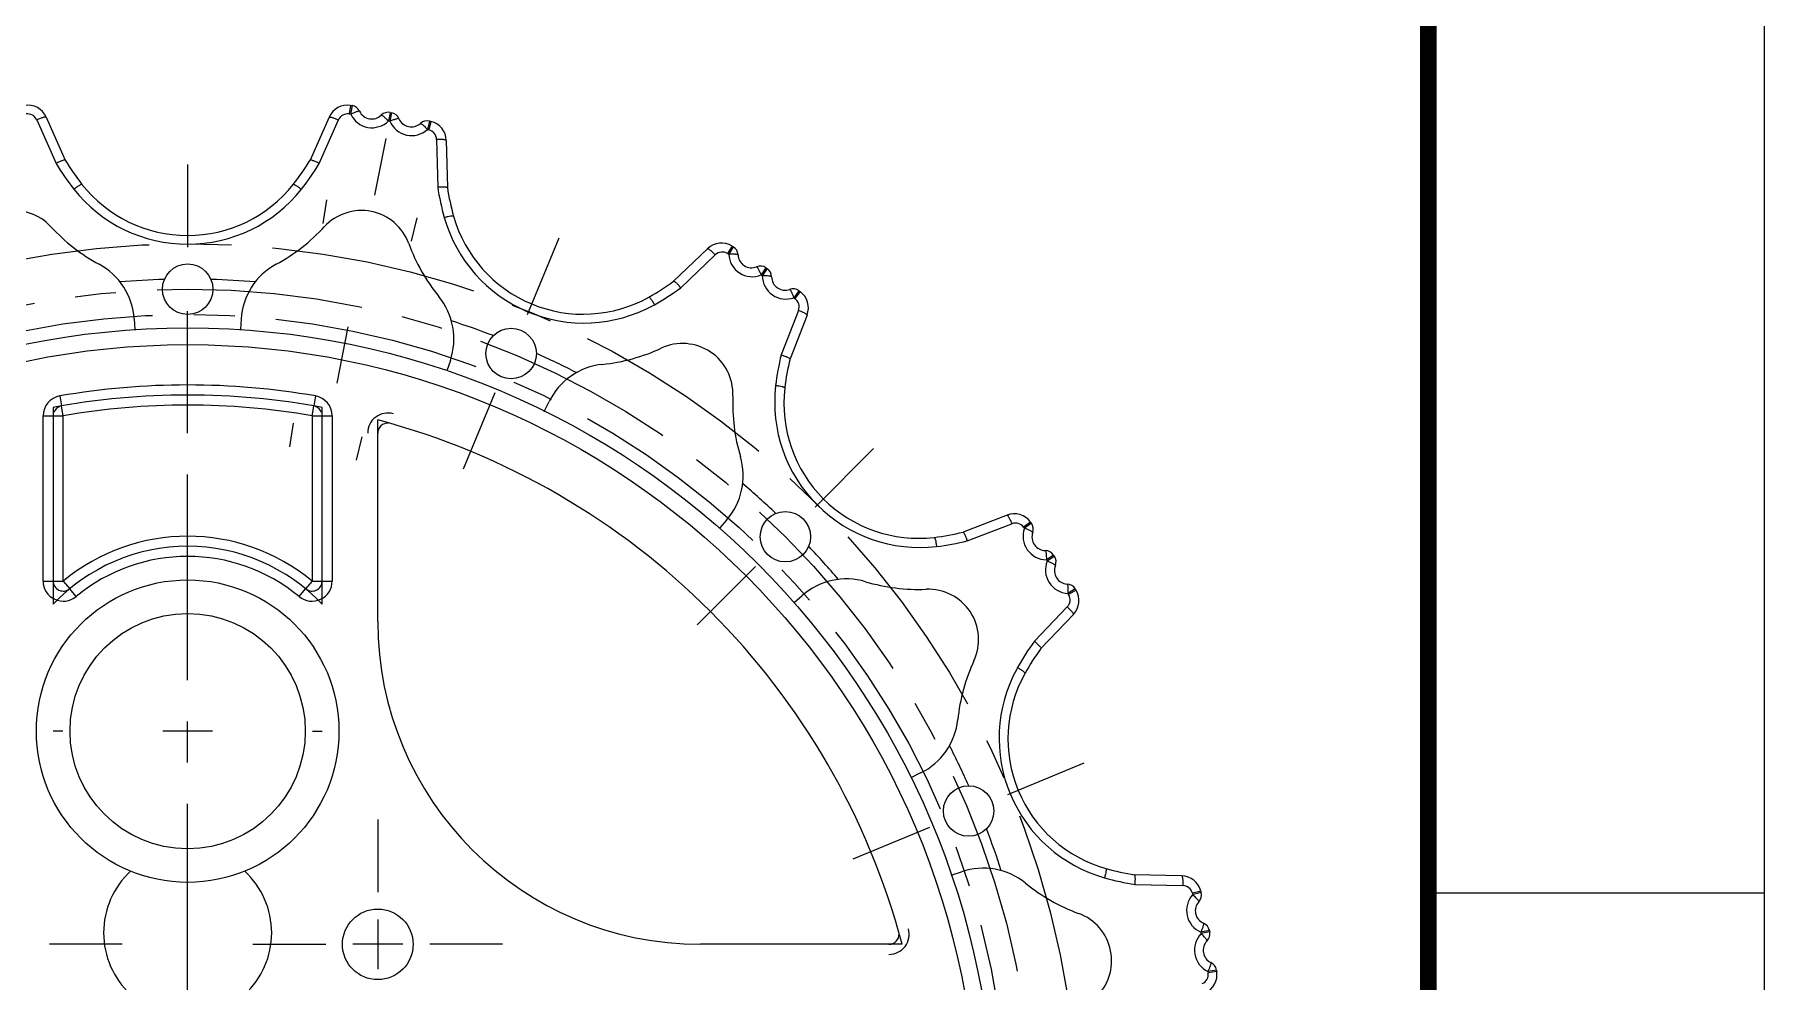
# Model space of a CAD drawing. Header units: millimetres. Extents: x 0 to 297, y 0 to 210.
# Drawn here: x 245.5 to 297, y 102.4 to 130.5 of the extents above; entities that cross this region are included whole.
import ezdxf

# ---------------------------------------------------------------- set-up
doc = ezdxf.new("R2010")
doc.units = ezdxf.units.MM
doc.header["$LTSCALE"] = 16.335
doc.linetypes.add('CENTER', pattern=[0.6, 0.375, -0.075, 0.075, -0.075])
doc.layers.get('0').update_dxf_attribs({"linetype": 'CONTINUOUS'})
for name, color, linetype in [('02___PRT_ALL_AXES', 7, 'CONTINUOUS'), ('3_ALL_AXES', 7, 'CONTINUOUS'), ('MEMBER', 7, 'CONTINUOUS')]:
    doc.layers.add(name, color=color, linetype=linetype)

msp = doc.modelspace()

# ---------------------------------------------------------------- linework, layer by layer
at = {"color": 7, "linetype": 'Continuous'}
for p, q in [((297, 0), (297, 210)), ((287, 105), (297, 105))]:
    msp.add_line(p, q, dxfattribs=at)
at = {"color": 7, "linetype": 'Continuous', "const_width": 0.5}
msp.add_lwpolyline([(287, 10), (287, 200)], dxfattribs=at)
at = {"layer": '02___PRT_ALL_AXES', "color": 7, "linetype": 'CENTER'}
for p, q in [((250.0876, 101.5243), (250.0876, 122.3118)), ((246.3751, 109.8118), (246.0876, 109.8118)), ((253.8001, 109.8118), (254.0876, 109.8118)), ((255.7445, 107.1812), (255.7445, 105.0187)), ((248.1432, 103.4687), (245.9807, 103.4687)), ((252.032, 103.4687), (254.1945, 103.4687)), ((259.457, 103.4687), (257.2945, 103.4687))]:
    msp.add_line(p, q, dxfattribs=at)
at = {"layer": '02___PRT_ALL_AXES', "color": 7, "linetype": 'Continuous'}
for p, q in [((250.8301, 109.8118), (249.3451, 109.8118)), ((255.7445, 104.2112), (255.7445, 102.7262)), ((256.487, 103.4687), (255.002, 103.4687))]:
    msp.add_line(p, q, dxfattribs=at)
at = {"layer": '3_ALL_AXES', "color": 7, "linetype": 'CENTER'}
for p, q in [((255.9818, 127.4438), (255.6477, 125.7642)), ((250.0876, 126.6743), (250.0876, 124.2118)), ((254.2193, 125.6174), (254.1146, 124.9127)), ((256.9111, 125.082), (256.7381, 124.3908)), ((261.1328, 124.4773), (260.1904, 122.2023)), ((250.0876, 119.2493), (250.0876, 121.7118)), ((254.5332, 120.1615), (254.8673, 121.8411)), ((258.2914, 117.6175), (259.2337, 119.8926)), ((253.128, 118.2731), (253.2327, 118.9778)), ((255.1088, 117.8791), (255.2817, 118.5702)), ((270.4965, 118.2207), (268.7552, 116.4795)), ((265.2462, 112.9704), (266.9875, 114.7117)), ((276.7531, 108.857), (274.478, 107.9147)), ((269.8933, 106.0156), (272.1683, 106.958))]:
    msp.add_line(p, q, dxfattribs=at)
for radius in [26.5, 25.15, 24.3984]:
    msp.add_circle((250.0876, 97.8118), radius, dxfattribs=at)
at = {"layer": 'MEMBER', "color": 7, "linetype": 'Continuous'}
for p, q in [((254.9379, 128.4301), (254.8974, 128.175)), ((254.8974, 128.175), (254.9387, 128.1684)), ((254.9379, 128.4301), (254.9795, 128.4234)), ((254.9465, 128.22), (254.9387, 128.1684)), ((254.9795, 128.4234), (254.9465, 128.22)), ((254.9619, 128.3131), (254.9465, 128.22)), ((256.114, 128.2204), (256.0638, 127.9671)), ((256.1568, 128.2119), (256.1062, 127.9587)), ((256.114, 128.2204), (256.1568, 128.2119)), ((245.5995, 128), (246.173, 126.703)), ((245.8801, 128.0799), (246.4454, 126.8001)), ((254.2951, 128.0799), (253.7298, 126.8001)), ((254.0022, 126.703), (254.5757, 128)), ((256.0638, 127.9671), (256.1062, 127.9587)), ((257.2827, 127.9653), (257.2227, 127.7141)), ((257.2227, 127.7141), (257.2633, 127.7044)), ((257.3236, 127.9555), (257.2633, 127.7044)), ((257.3236, 127.9555), (257.2827, 127.9653)), ((257.4936, 127.4196), (257.5271, 126.0018)), ((257.7834, 127.386), (257.816, 125.9874)), ((265.5579, 124.1657), (264.5459, 123.1997)), ((266.2857, 124.2433), (266.1508, 124.0231)), ((266.3216, 124.2212), (266.1864, 124.0012)), ((266.2857, 124.2433), (266.3216, 124.2212)), ((264.7604, 123.0057), (265.7866, 123.9845)), ((266.1508, 124.0231), (266.1864, 124.0012)), ((267.2922, 123.5995), (267.1488, 123.3847)), ((267.3284, 123.5753), (267.1847, 123.3607)), ((267.2922, 123.5995), (267.3284, 123.5753)), ((267.1488, 123.3847), (267.1847, 123.3607)), ((268.2742, 122.9166), (268.1227, 122.7074)), ((268.1227, 122.7074), (268.1565, 122.6829)), ((268.3083, 122.8918), (268.1565, 122.6829)), ((268.2742, 122.9166), (268.3083, 122.8918)), ((248.4972, 122.076), (248.5181, 121.7582)), ((251.678, 122.076), (251.6571, 121.7582)), ((268.2603, 122.3316), (267.7487, 121.009)), ((268.5152, 122.1898), (268.01, 120.8851)), ((257.9038, 120.8376), (257.7992, 120.5294)), ((246.0876, 119.4452), (246.0876, 113.5868)), ((246.2853, 119.7853), (246.3364, 119.4897)), ((246.3876, 119.1941), (246.3375, 119.4835)), ((253.7876, 119.1941), (253.8381, 119.4834)), ((253.8899, 119.7853), (253.8388, 119.4897)), ((254.0876, 113.5868), (254.0876, 119.4452)), ((260.6974, 119.3264), (260.8424, 119.6204)), ((245.7876, 114.2784), (245.7876, 119.1941)), ((245.7876, 119.1941), (246.3876, 119.1941)), ((246.3876, 114.2784), (246.3876, 119.1941)), ((253.7876, 119.1941), (253.7876, 114.2784)), ((253.7876, 119.1941), (254.3876, 119.1941)), ((254.3876, 119.1941), (254.3876, 114.2784)), ((255.7445, 113.0721), (255.7445, 119.0721)), ((266.1204, 116.0938), (265.9119, 115.856)), ((274.4655, 116.2394), (273.1609, 115.7342)), ((273.2847, 115.4729), (274.6074, 115.9845)), ((275.1676, 116.0325), (274.9587, 115.8808)), ((274.9587, 115.8808), (274.9832, 115.8469)), ((275.1923, 115.9984), (274.9832, 115.8469)), ((275.1676, 116.0325), (275.1923, 115.9984)), ((275.8511, 115.0526), (275.6364, 114.909)), ((275.6364, 114.909), (275.6604, 114.8731)), ((275.8752, 115.0164), (275.6604, 114.8731)), ((275.8752, 115.0164), (275.8511, 115.0526)), ((245.7876, 114.2784), (246.3876, 114.2784)), ((246.3876, 114.2784), (246.579, 114.0474)), ((253.7876, 114.2784), (253.5962, 114.0474)), ((253.7876, 114.2784), (254.3876, 114.2784)), ((246.7704, 113.8163), (246.5823, 114.0434)), ((253.4048, 113.8163), (253.5929, 114.0434)), ((268.1318, 113.6361), (268.3695, 113.8447)), ((276.497, 114.0459), (276.277, 113.9106)), ((276.277, 113.9106), (276.2988, 113.875)), ((276.519, 114.01), (276.2988, 113.875)), ((276.519, 114.01), (276.497, 114.0459)), ((276.2603, 113.5108), (275.2815, 112.4846)), ((276.4415, 113.2822), (275.4755, 112.2702)), ((271.8962, 108.5667), (271.6022, 108.4217)), ((272.8052, 105.5234), (273.1134, 105.6281)), ((279.6618, 105.5077), (278.2631, 105.5402)), ((278.2776, 105.2514), (279.6953, 105.2179)), ((280.2313, 105.0479), (279.9801, 104.9876)), ((280.2411, 105.0069), (280.0405, 104.9595)), ((280.2313, 105.0479), (280.2411, 105.0069)), ((279.9801, 104.9876), (279.9899, 104.947)), ((280.0405, 104.9595), (279.9899, 104.947)), ((280.1324, 104.9809), (280.0405, 104.9595)), ((271.3479, 103.4687), (265.3479, 103.4687)), ((280.4877, 103.881), (280.2344, 103.8304)), ((280.2344, 103.8304), (280.2429, 103.7881)), ((280.2939, 103.7986), (280.2429, 103.7881)), ((280.4962, 103.8383), (280.2939, 103.7986)), ((280.3866, 103.8165), (280.2939, 103.7986)), ((280.4877, 103.881), (280.4962, 103.8383)), ((280.6992, 102.7037), (280.4442, 102.663)), ((280.4442, 102.663), (280.4507, 102.6217)), ((280.7058, 102.6621), (280.4507, 102.6217)), ((280.6992, 102.7037), (280.7058, 102.6621))]:
    msp.add_line(p, q, dxfattribs=at)
for centre, radius in [((250.0876, 122.9618), 0.75), ((250.0876, 97.8118), 24), ((259.7121, 121.0474), 0.75), ((250.0876, 97.8118), 23.5), ((267.8713, 115.5956), 0.75), ((250.0876, 109.8118), 4.5), ((250.0876, 109.8118), 3.5), ((273.3232, 107.4363), 0.75), ((255.7445, 103.4687), 1.05)]:
    msp.add_circle(centre, radius, dxfattribs=at)
for centre, radius, start, end in [((245.3312, 127.8374), 0.6, 23.833, 99.00148), ((245.3249, 127.8784), 0.3003, 23.88342, 99.02639), ((254.844, 127.8374), 0.6, 80.99852, 156.167), ((254.8503, 127.8784), 0.3003, 80.97362, 156.11656), ((255.5729, 128.4682), 0.7015, 205.2978, 314.41297), ((254.9321, 128.1272), 0.3, 25.23624, 80.92067), ((255.5653, 128.4256), 0.4, 205.23624, 314.47467), ((256.0557, 127.9262), 0.3, 78.79024, 134.47467), ((256.098, 127.9177), 0.3, 23.02533, 78.70976), ((254.3239, 126.2284), 2.4598, 44.97946, 46.25915), ((256.7515, 128.2338), 0.7015, 203.08689, 312.20206), ((256.7422, 128.1915), 0.4, 203.02533, 312.26376), ((257.213, 127.6735), 0.3, 76.57933, 132.26376), ((255.417, 126.0438), 2.4598, 42.76855, 44.04824), ((257.1934, 127.4123), 0.3003, 1.38342, 76.52639), ((257.1836, 127.3721), 0.6, 1.333, 76.50148), ((252.4004, 130.4465), 7.266, 211.01139, 218.36713), ((252.4065, 130.4004), 6.964, 211.12996, 218.333), ((247.7687, 130.4004), 6.964, 321.667, 328.87005), ((247.7764, 130.4454), 7.264, 321.63135, 328.98866), ((247.7828, 130.4411), 7.2564, 327.71863, 328.99276), ((250.0876, 128.6192), 4.3186, 218.40559, 321.59441), ((250.0876, 128.5668), 4.0077, 218.333, 321.667), ((264.7131, 127.0772), 7.266, 188.5114, 195.86713), ((264.7011, 127.0323), 6.964, 188.62996, 195.833), ((244.9177, 123.8027), 1.5, 42.66128, 159.83872), ((255.2575, 123.8027), 1.5, 20.16128, 137.33872), ((261.8771, 126.2742), 4.3187, 195.90679, 298.4766), ((261.857, 126.2257), 4.0077, 195.833, 299.167), ((250.0876, 128.5668), 5.5303, 222.66128, 241.56122), ((250.0876, 128.5668), 5.5303, 298.43878, 317.33872), ((261.857, 126.2257), 5.5303, 200.16128, 219.06122), ((265.9722, 123.7317), 0.6, 58.49852, 133.667), ((265.9937, 123.7671), 0.3003, 58.47362, 133.61656), ((266.1645, 123.9657), 0.3, 2.73624, 58.42067), ((246.5015, 121.9452), 2, 3.75, 61.56122), ((253.6737, 121.9452), 2, 118.43878, 176.25), ((266.8871, 124.0355), 0.7015, 182.7978, 291.91297), ((266.8637, 123.9991), 0.4, 182.73624, 291.97467), ((267.1257, 123.3499), 0.3, 56.29024, 111.97467), ((267.1615, 123.326), 0.3, 0.52533, 56.20976), ((250.0876, 97.8118), 25.4489, 91.55787, 94.538), ((250.0876, 97.8118), 25.4489, 85.462, 88.44213), ((260.4163, 128.8072), 6.964, 299.167, 306.37005), ((260.4396, 128.8473), 7.2659, 299.13282, 306.48866), ((267.8862, 123.3679), 0.7015, 180.58689, 289.70206), ((267.8615, 123.3324), 0.4, 180.52533, 289.76376), ((256.0099, 121.4805), 2, 341.25, 39.06122), ((261.8851, 126.2545), 4.2974, 298.50921, 299.12868), ((268.0982, 122.6736), 0.3, 54.07933, 109.76376), ((267.9801, 122.4398), 0.3003, 338.88342, 54.02639), ((267.9556, 122.4064), 0.6, 338.833, 54.00148), ((250.0876, 97.8118), 25.4489, 69.05787, 72.038), ((250.0876, 97.8118), 25.4489, 62.962, 65.94213), ((261.857, 126.2257), 5.5303, 275.93878, 294.83872), ((264.8102, 119.8458), 1.5, 357.66128, 114.83872), ((274.7992, 119.2526), 7.266, 166.01139, 173.36713), ((262.6362, 118.7359), 2, 95.93878, 153.75), ((274.7709, 119.2157), 6.964, 166.12996, 173.333), ((250.0876, 97.8118), 22.3, 80.18271, 99.81729), ((271.8717, 119.596), 4.3186, 173.40589, 276.59411), ((271.8347, 119.5589), 4.0077, 173.333, 276.667), ((246.3876, 119.1941), 0.6, 99.81729, 180), ((250.0876, 97.8118), 22, 79.52432, 100.47568), ((246.3876, 119.1941), 0.3, 110.32887, 159.95436), ((250.0876, 97.8118), 21.7, 80.18271, 99.81729), ((253.7876, 119.1941), 0.6, 0, 80.18271), ((253.7876, 119.1941), 0.3, 20.04571, 69.67114), ((271.8347, 119.5589), 5.5303, 177.66128, 196.56122), ((256.0445, 118.6782), 0.6, 74.06722, 180), ((250.0876, 97.8118), 22, 14.89982, 75.10018), ((256.0445, 118.6782), 0.3, 87.03519, 180), ((264.6167, 117.4125), 2, 318.75, 16.56122), ((250.0876, 97.8118), 25.4489, 46.55787, 49.538), ((274.6822, 115.6799), 0.6, 35.99852, 111.167), ((274.7156, 115.7043), 0.3003, 35.97362, 111.11656), ((275.6436, 115.6104), 0.7015, 160.2978, 269.41297), ((274.9494, 115.8224), 0.3, 340.23624, 35.92067), ((250.0876, 109.8118), 5.5, 43.34176, 136.65824), ((250.0876, 109.8118), 5.8, 50.36229, 129.63771), ((250.0876, 97.8118), 25.4489, 40.462, 43.44213), ((271.4914, 122.4952), 6.964, 276.667, 283.87005), ((271.5284, 122.5234), 7.2659, 276.63283, 283.98865), ((275.6081, 115.5857), 0.4, 160.23624, 269.47467), ((250.0876, 109.8118), 5.2, 50.36229, 129.63771), ((275.6017, 114.8858), 0.3, 33.79024, 89.47467), ((276.3112, 114.6113), 0.7015, 158.08689, 267.20206), ((275.6257, 114.8499), 0.3, 338.02533, 33.70976), ((246.3876, 114.2784), 0.6, 180, 309.63771), ((246.3876, 114.2784), 0.3, 180, 309.63771), ((253.7876, 114.2784), 0.6, 230.36229, 360), ((253.7876, 114.2784), 0.3, 230.36229, 360), ((269.6882, 112.341), 2, 73.43878, 131.25), ((271.8347, 119.5589), 5.5303, 253.43878, 272.33872), ((276.2748, 114.588), 0.4, 158.02533, 267.26376), ((272.1215, 112.5345), 1.5, 335.16128, 92.33872), ((276.2414, 113.8888), 0.3, 31.57933, 87.26376), ((276.0428, 113.718), 0.3003, 316.38342, 31.52639), ((276.0075, 113.6965), 0.6, 316.333, 31.50148), ((265.3479, 113.0721), 9.6034, 180, 270), ((281.1232, 108.1638), 7.2661, 143.51142, 150.8671), ((281.0829, 108.1405), 6.964, 143.62996, 150.833), ((278.5015, 109.5813), 5.5303, 155.16128, 174.06122), ((278.5281, 109.6105), 4.2949, 150.87181, 151.51001), ((278.55, 109.6014), 4.3187, 151.54153, 254.09332), ((278.5015, 109.5813), 4.0077, 150.833, 254.167), ((271.0116, 110.3604), 2, 296.25, 354.06122), ((250.0876, 97.8118), 25.4489, 24.05787, 27.038), ((250.0876, 97.8118), 25.4489, 17.962, 20.94213), ((250.0876, 103.8118), 2.5, 132.83343, 227.16657), ((250.0876, 103.8118), 2.5, 312.83343, 47.16657), ((273.7563, 103.7342), 2, 50.93878, 108.75), ((279.3081, 112.4254), 6.964, 254.167, 261.37005), ((279.6478, 104.9078), 0.6, 13.49852, 88.667), ((278.5015, 109.5813), 5.5303, 230.93878, 249.83872), ((279.353, 112.4373), 7.2659, 254.13282, 261.48866), ((279.6881, 104.9176), 0.3003, 13.47362, 88.61656), ((279.9492, 104.9373), 0.3, 317.73624, 13.42067), ((280.5095, 104.4757), 0.7015, 137.7978, 246.91297), ((278.3266, 103.1487), 2.4496, 45.94856, 47.23355), ((280.4673, 104.4665), 0.4, 137.73624, 246.97467), ((276.0784, 102.9817), 1.5, 312.66128, 69.83872), ((280.1935, 103.8223), 0.3, 11.29024, 66.97467), ((270.954, 103.7687), 0.6, 270, 15.93278), ((270.954, 103.7687), 0.3, 270, 2.96481), ((280.7439, 103.2972), 0.7015, 135.58689, 244.70206), ((278.5114, 102.0553), 2.4496, 43.73766, 45.02265), ((280.7014, 103.2896), 0.4, 135.52533, 244.76376), ((280.2019, 103.78), 0.3, 315.52533, 11.20976), ((280.1541, 102.5746), 0.3003, 293.88342, 9.02639), ((280.1132, 102.5682), 0.6, 293.833, 9.00148), ((280.403, 102.6564), 0.3, 9.07933, 64.76376)]:
    msp.add_arc(centre, radius, start, end, dxfattribs=at)
for points, knots in [([(255.2035, 128.2551), (255.2023, 128.2576), (255.1925, 128.2598), (255.1767, 128.2575), (255.1512, 128.2519), (255.1038, 128.2371), (255.0314, 128.2097), (254.9712, 128.1834), (254.9387, 128.1684)], [0, 0, 0, 0, 0.0293107, 0.088236, 0.1796533, 0.3012408, 0.6191903, 1, 1, 1, 1]), ([(245.8801, 128.0799), (245.8788, 128.0828), (245.8685, 128.0862), (245.8511, 128.0848), (245.8239, 128.0803), (245.7733, 128.0668), (245.6969, 128.0406), (245.6335, 128.0148), (245.5995, 128)], [0, 0, 0, 0, 0.0318767, 0.0922613, 0.1844249, 0.306624, 0.624422, 1, 1, 1, 1]), ([(254.2951, 128.0799), (254.2964, 128.0828), (254.3067, 128.0862), (254.3241, 128.0848), (254.3513, 128.0803), (254.4019, 128.0668), (254.4783, 128.0406), (254.5417, 128.0148), (254.5757, 128)], [0, 0, 0, 0, 0.0318765, 0.0922611, 0.1844247, 0.306624, 0.6244221, 1, 1, 1, 1]), ([(255.8455, 128.1402), (255.8469, 128.1415), (255.8528, 128.1419), (255.868, 128.1357), (255.8808, 128.1274), (255.8903, 128.1208)], [0, 0, 0, 0, 0.1114397, 0.3070582, 1, 1, 1, 1]), ([(255.8903, 128.1208), (255.9174, 128.1017), (255.9765, 128.0515), (256.0326, 127.9983), (256.0638, 127.9671)], [0, 0, 0, 0, 0.428768, 1, 1, 1, 1]), ([(256.3741, 128.0351), (256.373, 128.0376), (256.3633, 128.0402), (256.3474, 128.0385), (256.3218, 128.0339), (256.2738, 128.0209), (256.2004, 127.9963), (256.1393, 127.9724), (256.1062, 127.9587)], [0, 0, 0, 0, 0.0293107, 0.088236, 0.1796533, 0.3012408, 0.6191903, 1, 1, 1, 1]), ([(257.0113, 127.8955), (257.0126, 127.8968), (257.0186, 127.8969), (257.0336, 127.8901), (257.046, 127.8814), (257.0552, 127.8743)], [0, 0, 0, 0, 0.1114397, 0.3070582, 1, 1, 1, 1]), ([(257.0552, 127.8743), (257.0816, 127.8543), (257.1387, 127.8018), (257.1927, 127.7465), (257.2227, 127.7141)], [0, 0, 0, 0, 0.428768, 1, 1, 1, 1]), ([(257.7834, 127.386), (257.7833, 127.3892), (257.7752, 127.3962), (257.7585, 127.4017), (257.7317, 127.4079), (257.6798, 127.4148), (257.5992, 127.4198), (257.5307, 127.4202), (257.4936, 127.4196)], [0, 0, 0, 0, 0.0318767, 0.0922613, 0.1844249, 0.306624, 0.624422, 1, 1, 1, 1]), ([(246.4454, 126.8001), (246.4437, 126.8029), (246.4333, 126.8054), (246.4158, 126.8028), (246.3893, 126.7963), (246.3402, 126.7797), (246.2665, 126.7491), (246.2057, 126.7196), (246.173, 126.703)], [0, 0, 0, 0, 0.0328056, 0.0939283, 0.1866792, 0.3088066, 0.6251048, 1, 1, 1, 1]), ([(254.0022, 126.703), (253.9695, 126.7196), (253.9086, 126.7491), (253.835, 126.7797), (253.7859, 126.7963), (253.7594, 126.8028), (253.7419, 126.8054), (253.7315, 126.8029), (253.7298, 126.8001)], [0, 0, 0, 0, 0.3748939, 0.6911911, 0.8133181, 0.9060689, 0.9671921, 1, 1, 1, 1]), ([(246.9438, 126.0811), (246.9421, 126.0833), (246.9319, 126.0833), (246.9168, 126.0776), (246.893, 126.0664), (246.8497, 126.0412), (246.785, 125.998), (246.7319, 125.9585), (246.7035, 125.9365)], [0, 0, 0, 0, 0.0298228, 0.0890139, 0.1803572, 0.3020562, 0.6203937, 1, 1, 1, 1]), ([(253.2314, 126.0811), (253.2331, 126.0833), (253.2433, 126.0833), (253.2584, 126.0776), (253.2822, 126.0664), (253.3255, 126.0412), (253.3902, 125.998), (253.4433, 125.9585), (253.4717, 125.9365)], [0, 0, 0, 0, 0.0298229, 0.089014, 0.1803573, 0.3020564, 0.6203938, 1, 1, 1, 1]), ([(257.5271, 126.0018), (257.5641, 126.0049), (257.6321, 126.0086), (257.7125, 126.0087), (257.7643, 126.0052), (257.7911, 126.0008), (257.8075, 125.9967), (257.8159, 125.9903), (257.816, 125.9874)], [0, 0, 0, 0, 0.3785509, 0.696775, 0.8188284, 0.9106519, 0.9698701, 1, 1, 1, 1]), ([(258.0013, 125.1323), (258.0006, 125.135), (257.9912, 125.1389), (257.975, 125.1394), (257.9487, 125.1382), (257.8991, 125.1315), (257.8227, 125.1163), (257.7586, 125.1002), (257.724, 125.0907)], [0, 0, 0, 0, 0.0298228, 0.0890139, 0.1803572, 0.3020561, 0.6203937, 1, 1, 1, 1]), ([(265.5579, 124.1657), (265.5602, 124.1679), (265.571, 124.1671), (265.5866, 124.1592), (265.6099, 124.1446), (265.6516, 124.1128), (265.7121, 124.0593), (265.7608, 124.0112), (265.7866, 123.9845)], [0, 0, 0, 0, 0.0318765, 0.0922611, 0.1844247, 0.306624, 0.6244221, 1, 1, 1, 1]), ([(266.4642, 123.98), (266.4641, 123.9827), (266.4559, 123.9885), (266.4404, 123.9925), (266.4147, 123.997), (266.3652, 124.0015), (266.2879, 124.0038), (266.2222, 124.0026), (266.1864, 124.0012)], [0, 0, 0, 0, 0.0293107, 0.088236, 0.1796533, 0.3012408, 0.6191903, 1, 1, 1, 1]), ([(267.0134, 123.6281), (267.016, 123.6292), (267.0246, 123.6241), (267.0347, 123.6117), (267.0496, 123.5903), (267.0744, 123.5472), (267.1088, 123.4779), (267.1351, 123.4178), (267.1488, 123.3847)], [0, 0, 0, 0, 0.029303, 0.0882234, 0.1796418, 0.3012325, 0.6191867, 1, 1, 1, 1]), ([(264.7604, 123.0057), (264.7365, 123.0336), (264.6916, 123.0841), (264.6353, 123.1406), (264.5963, 123.1747), (264.5742, 123.1909), (264.5591, 123.2), (264.5485, 123.2016), (264.5459, 123.1997)], [0, 0, 0, 0, 0.3748938, 0.6911911, 0.8133181, 0.9060688, 0.967192, 1, 1, 1, 1]), ([(267.4615, 123.3287), (267.4615, 123.3315), (267.4535, 123.3376), (267.4382, 123.3421), (267.4127, 123.3476), (267.3634, 123.3541), (267.2862, 123.3594), (267.2206, 123.3607), (267.1847, 123.3607)], [0, 0, 0, 0, 0.0293107, 0.088236, 0.1796533, 0.3012408, 0.6191903, 1, 1, 1, 1]), ([(263.8102, 122.7262), (263.8127, 122.7275), (263.8221, 122.7237), (263.8339, 122.7126), (263.8516, 122.6932), (263.882, 122.6533), (263.9252, 122.5886), (263.9591, 122.5318), (263.9769, 122.5006)], [0, 0, 0, 0, 0.0298229, 0.089014, 0.1803573, 0.3020564, 0.6203938, 1, 1, 1, 1]), ([(267.9968, 122.956), (267.9993, 122.9569), (268.0078, 122.9515), (268.0174, 122.9387), (268.0314, 122.9167), (268.0545, 122.8727), (268.0863, 122.8022), (268.1103, 122.741), (268.1227, 122.7074)], [0, 0, 0, 0, 0.029303, 0.0882234, 0.1796418, 0.3012325, 0.6191867, 1, 1, 1, 1]), ([(268.5152, 122.1898), (268.5163, 122.1927), (268.5115, 122.2024), (268.4982, 122.2137), (268.4758, 122.2297), (268.4304, 122.256), (268.3579, 122.2915), (268.2948, 122.3181), (268.2603, 122.3316)], [0, 0, 0, 0, 0.0318767, 0.0922613, 0.1844249, 0.306624, 0.624422, 1, 1, 1, 1]), ([(267.7487, 121.009), (267.784, 120.9977), (267.8483, 120.975), (267.9225, 120.9444), (267.969, 120.9213), (267.9921, 120.907), (268.0058, 120.897), (268.011, 120.8879), (268.01, 120.8851)], [0, 0, 0, 0, 0.3785509, 0.696775, 0.8188283, 0.9106518, 0.96987, 1, 1, 1, 1]), ([(267.854, 120.0242), (267.8543, 120.027), (267.8472, 120.0342), (267.8324, 120.0409), (267.8077, 120.0498), (267.7592, 120.0626), (267.6829, 120.0778), (267.6175, 120.0874), (267.5818, 120.0919)], [0, 0, 0, 0, 0.0298228, 0.0890138, 0.1803571, 0.3020561, 0.6203936, 1, 1, 1, 1]), ([(274.4655, 116.2394), (274.4685, 116.2405), (274.4781, 116.2357), (274.4895, 116.2224), (274.5055, 116.2), (274.5318, 116.1547), (274.5672, 116.0821), (274.5938, 116.019), (274.6074, 115.9845)], [0, 0, 0, 0, 0.0318765, 0.0922611, 0.1844247, 0.306624, 0.6244221, 1, 1, 1, 1]), ([(275.2317, 115.721), (275.2326, 115.7236), (275.2273, 115.7321), (275.2145, 115.7417), (275.1925, 115.7557), (275.1485, 115.7788), (275.0779, 115.8105), (275.0168, 115.8345), (274.9832, 115.8469)], [0, 0, 0, 0, 0.0293107, 0.088236, 0.1796533, 0.3012408, 0.6191903, 1, 1, 1, 1]), ([(272.3, 115.5783), (272.3028, 115.5786), (272.3099, 115.5714), (272.3166, 115.5567), (272.3255, 115.5319), (272.3384, 115.4835), (272.3535, 115.4071), (272.3631, 115.3417), (272.3676, 115.3061)], [0, 0, 0, 0, 0.0298229, 0.089014, 0.1803573, 0.3020564, 0.6203938, 1, 1, 1, 1]), ([(273.2847, 115.4729), (273.2733, 115.5078), (273.2512, 115.5717), (273.2208, 115.6454), (273.1978, 115.6919), (273.1836, 115.7153), (273.1731, 115.7294), (273.164, 115.735), (273.1609, 115.7342)], [0, 0, 0, 0, 0.3748935, 0.6911906, 0.8133174, 0.9060681, 0.9671915, 1, 1, 1, 1]), ([(275.6045, 115.1858), (275.6072, 115.1857), (275.6133, 115.1778), (275.6179, 115.1624), (275.6234, 115.137), (275.6298, 115.0877), (275.6351, 115.0105), (275.6364, 114.9448), (275.6364, 114.909)], [0, 0, 0, 0, 0.029303, 0.0882234, 0.1796418, 0.3012325, 0.6191867, 1, 1, 1, 1]), ([(275.9039, 114.7377), (275.9049, 114.7402), (275.8999, 114.7489), (275.8875, 114.759), (275.866, 114.7738), (275.823, 114.7986), (275.7537, 114.8331), (275.6935, 114.8594), (275.6604, 114.8731)], [0, 0, 0, 0, 0.0293107, 0.088236, 0.1796533, 0.3012408, 0.6191903, 1, 1, 1, 1]), ([(276.2557, 114.1884), (276.2585, 114.1883), (276.2642, 114.1801), (276.2682, 114.1646), (276.2727, 114.1389), (276.2773, 114.0894), (276.2796, 114.0121), (276.2784, 113.9464), (276.277, 113.9106)], [0, 0, 0, 0, 0.029303, 0.0882234, 0.1796418, 0.3012325, 0.6191867, 1, 1, 1, 1]), ([(276.4415, 113.2822), (276.4436, 113.2845), (276.4429, 113.2952), (276.4349, 113.3108), (276.4204, 113.3342), (276.3885, 113.3758), (276.3351, 113.4364), (276.287, 113.4851), (276.2603, 113.5108)], [0, 0, 0, 0, 0.0318767, 0.0922613, 0.1844249, 0.306624, 0.624422, 1, 1, 1, 1]), ([(275.2815, 112.4846), (275.3097, 112.4607), (275.3605, 112.4151), (275.4174, 112.3584), (275.4515, 112.3193), (275.4674, 112.2972), (275.4762, 112.2828), (275.4775, 112.2723), (275.4755, 112.2702)], [0, 0, 0, 0, 0.3785504, 0.696774, 0.8188271, 0.9106506, 0.969869, 1, 1, 1, 1]), ([(275.0019, 111.5345), (275.0033, 111.5369), (274.9994, 111.5463), (274.9883, 111.5581), (274.9689, 111.5758), (274.9291, 111.6062), (274.8643, 111.6495), (274.8076, 111.6834), (274.7763, 111.7012)], [0, 0, 0, 0, 0.0298228, 0.0890139, 0.1803572, 0.3020562, 0.6203937, 1, 1, 1, 1]), ([(277.408, 105.7256), (277.4108, 105.7248), (277.4147, 105.7154), (277.4152, 105.6992), (277.414, 105.673), (277.4073, 105.6233), (277.3921, 105.547), (277.3759, 105.4829), (277.3664, 105.4482)], [0, 0, 0, 0, 0.0298229, 0.089014, 0.1803573, 0.3020564, 0.6203938, 1, 1, 1, 1]), ([(278.2776, 105.2514), (278.2804, 105.288), (278.2844, 105.3554), (278.2845, 105.4352), (278.2811, 105.4869), (278.2769, 105.514), (278.2726, 105.5311), (278.2663, 105.5397), (278.2631, 105.5402)], [0, 0, 0, 0, 0.3748938, 0.6911911, 0.813318, 0.9060688, 0.967192, 1, 1, 1, 1]), ([(279.6618, 105.5077), (279.6649, 105.5076), (279.672, 105.4994), (279.6774, 105.4828), (279.6836, 105.456), (279.6906, 105.404), (279.6956, 105.3234), (279.696, 105.255), (279.6953, 105.2179)], [0, 0, 0, 0, 0.0318765, 0.0922611, 0.1844247, 0.306624, 0.6244221, 1, 1, 1, 1]), ([(280.1501, 104.7795), (280.13, 104.8059), (280.0776, 104.863), (280.0223, 104.917), (279.9899, 104.947)], [0, 0, 0, 0, 0.4287661, 1, 1, 1, 1]), ([(280.1713, 104.7355), (280.1725, 104.7369), (280.1727, 104.7428), (280.1659, 104.7578), (280.1571, 104.7702), (280.1501, 104.7795)], [0, 0, 0, 0, 0.111461, 0.3070993, 1, 1, 1, 1]), ([(280.3108, 104.0984), (280.3134, 104.0973), (280.3159, 104.0876), (280.3143, 104.0717), (280.3096, 104.046), (280.2967, 103.998), (280.2721, 103.9247), (280.2481, 103.8635), (280.2344, 103.8304)], [0, 0, 0, 0, 0.0293031, 0.0882234, 0.1796419, 0.3012325, 0.6191868, 1, 1, 1, 1]), ([(280.3965, 103.6145), (280.3775, 103.6417), (280.3273, 103.7008), (280.2741, 103.7569), (280.2429, 103.7881)], [0, 0, 0, 0, 0.4287662, 1, 1, 1, 1]), ([(280.416, 103.5698), (280.4173, 103.5711), (280.4177, 103.577), (280.4115, 103.5923), (280.4032, 103.605), (280.3965, 103.6145)], [0, 0, 0, 0, 0.111461, 0.3070993, 1, 1, 1, 1]), ([(280.5309, 102.9277), (280.5333, 102.9266), (280.5355, 102.9168), (280.5333, 102.9009), (280.5276, 102.8755), (280.5129, 102.828), (280.4854, 102.7557), (280.4592, 102.6955), (280.4442, 102.663)], [0, 0, 0, 0, 0.029303, 0.0882234, 0.1796418, 0.3012325, 0.6191867, 1, 1, 1, 1])]:
    msp.add_open_spline(points, degree=3, knots=knots, dxfattribs=at)

doc.saveas('drawing.dxf')
